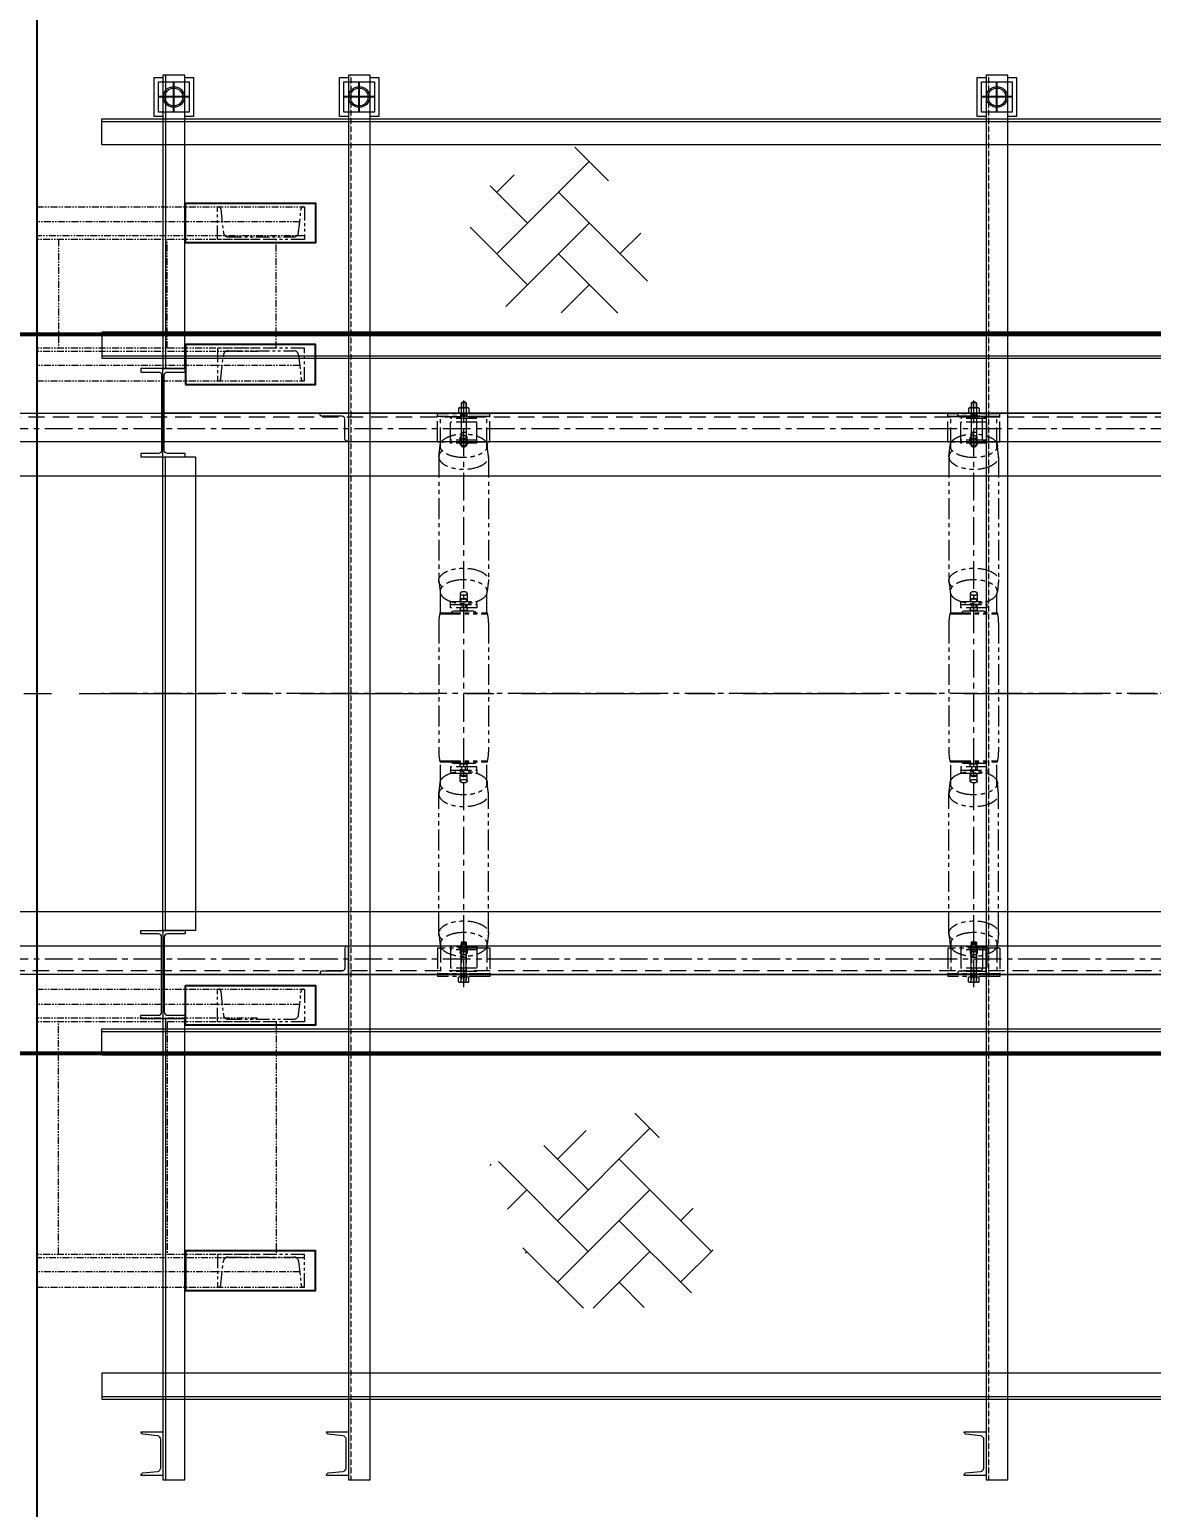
# Model space of a CAD drawing. Header units: millimetres. Extents: x -243837 to -5443, y 40 to 285140.
# Drawn here: x -188226 to -185650, y 76899 to 80292 of the extents above; entities that cross this region are included whole.
import ezdxf

# ---------------------------------------------------------------- set-up
doc = ezdxf.new("R2010")
doc.units = ezdxf.units.MM
for name, pattern in [('CENTER', [50.8, 31.75, -6.35, 6.35, -6.35]), ('CENTER2', [1.125, 0.75, -0.125, 0.125, -0.125]), ('HIDDEN', [0.375, 0.25, -0.125]), ('PHANTOM', [63.5, 31.75, -6.35, 6.35, -6.35, 6.35, -6.35])]:
    doc.linetypes.add(name, pattern=pattern)
for name, color, linetype in [('0-45-GRID MARKS', 6, 'Continuous'), ('1', 7, 'Continuous'), ('3', 3, 'Continuous')]:
    doc.layers.add(name, color=color, linetype=linetype)
for name, color, linetype, lineweight in [('2', 3, 'Continuous', 20), ('DIM', 1, 'Continuous', 9), ('phantom', 4, 'PHANTOM', 5), ('R- PHANTOM', 3, 'PHANTOM', 9), ('R-CENTER', 1, 'CENTER2', 5), ('R-HIDDEN', 3, 'HIDDEN', 9), ('R-OBJECT', 2, 'Continuous', 20)]:
    doc.layers.add(name, color=color, linetype=linetype, lineweight=lineweight)
doc.styles.add('KA', font='romans.shx', dxfattribs={"width": 0.7})
doc.dimstyles.new('rakesh', dxfattribs={"dimscale": 160, "dimtxt": 2.5, "dimasz": 1, "dimexe": 0.8, "dimexo": 0.8, "dimgap": 1, "dimtad": 1, "dimdec": 0, "dimzin": 0, "dimdsep": 46, "dimtxsty": 'KA', "dimblk": 'OBLIQUE', "dimcen": 1.5, "dimclrd": 1, "dimclre": 1, "dimclrt": 2, "dimadec": 0, "dimazin": 0, "dimtfac": 1, "dimtdec": 0, "dimtmove": 0, "dimatfit": 2, "dimfxl": 0, "dimtolj": 1, "dimtzin": 0, "dimlwd": -1, "dimlwe": -1, "dimarcsym": 1})

# ---------------------------------------------------------------- blocks, each defined once
blk = doc.blocks.new('_Oblique')
at = {"color": 0, "linetype": 'ByBlock', "lineweight": -2}
blk.add_line((-0.5, -0.5), (0.5, 0.5), dxfattribs=at)
blk = doc.blocks.new('*D188')
at = {"layer": 'DEFPOINTS', "color": 0, "ltscale": 10, "transparency": 16777216}
for p in [(-106759.9, 78766, 169.4), (-190509.6, 78267.1, 181.7), (-106759.9, 68629.3)]:
    blk.add_point(p, dxfattribs=at)
at = {"layer": 'DIM', "color": 1, "ltscale": 10, "transparency": 16777216}
for p, q in [((-106759.9, 78638), (-106759.9, 68437.3)), ((-190509.6, 78139.1), (-190509.6, 68437.3)), ((-190509.6, 68629.3), (-106759.9, 68629.3))]:
    blk.add_line(p, q, dxfattribs=at)
at = {"layer": 'DIM', "color": 1, "ltscale": 10, "transparency": 16777216, "xscale": 160, "yscale": 160, "zscale": 160, "rotation": 180}
blk.add_blockref('_Oblique', (-190509.6, 68629.3), dxfattribs=at)
at = {"layer": 'DIM', "color": 1, "ltscale": 10, "transparency": 16777216, "xscale": 160, "yscale": 160, "zscale": 160}
blk.add_blockref('_Oblique', (-106759.9, 68629.3), dxfattribs=at)
at = {"layer": 'DIM', "color": 2, "ltscale": 10, "transparency": 16777216, "insert": (-150134.8, 69094.1), "char_height": 400, "attachment_point": 5, "style": 'KA'}
blk.add_mtext('\\A1;83750 (HORIZONTAL PULLEY CRS.)', dxfattribs=at)
blk = doc.blocks.new('A$Cc1e59ba2')
at = {"layer": 'phantom', "ltscale": 1.5}
h = blk.add_hatch(dxfattribs=at)
h.set_pattern_fill('ANSI31', color=256, scale=4, angle=90, style=0)
h.set_pattern_definition([(225, (-355.42745, -107.5471), (-0.3535534, 0.3535534), [])])
h.paths.add_polyline_path([(-655.8, -172.3), (-655.8, -173.4), (-658.2, -173.4), (-658.2, -172.3)])
h.paths.add_polyline_path([(-672.4, -172.3), (-672.4, -173.4), (-674.9, -173.4), (-674.9, -172.3)])
h = blk.add_hatch(dxfattribs=at)
h.set_pattern_fill('ANSI31', color=256, scale=4, angle=90, style=0)
h.set_pattern_definition([(225, (-355.42745, -138.30226), (-0.3535534, 0.3535534), [])])
h.paths.add_polyline_path([(-655.8, -525), (-655.8, -523.9), (-658.2, -523.9), (-658.2, -525)])
h.paths.add_polyline_path([(-672.4, -525), (-672.4, -523.9), (-674.9, -523.9), (-674.9, -525)])
at = {"layer": 'phantom', "color": 1, "linetype": 'CENTER', "ltscale": 2}
blk.add_line((-665.3, -1037.1, 7.6), (-665.3, 309.6, 7.6), dxfattribs=at)
at = {"layer": 'phantom', "ltscale": 1.5}
for p, q in [((-605.3, 279.5), (-725.3, 279.5)), ((-725.3, 214.5), (-725.3, 279.5)), ((-605.3, 273.5), (-725.3, 273.5)), ((-718.4, 200.4), (-718.4, 273.5)), ((-718.4, 273.5), (-612.3, 273.5)), ((-677.3, 291.8), (-675.2, 293)), ((-677.3, 291.8), (-677.3, 281)), ((-653.3, 281), (-677.3, 281)), ((-675.3, 281), (-675.3, 279.5)), ((-655.5, 293), (-675.2, 293)), ((-672.3, 279.5), (-672.3, 273.5)), ((-672.3, 279.5), (-672.3, 273.5)), ((-659.3, 304.5), (-671.3, 304.5)), ((-671.3, 304.5), (-671.3, 293)), ((-671.3, 291.8), (-671.3, 281)), ((-671.3, 279.5), (-671.3, 276.5)), ((-659.3, 276.5), (-671.3, 276.5)), ((-671.3, 274.5), (-671.3, 208.5)), ((-671.3, 274.5), (-659.3, 274.5)), ((-670.6, 304.5), (-670.6, 293)), ((-670.6, 276.5), (-670.6, 274.5)), ((-665.3, 266.5), (-665.3, 290)), ((-665.3, 268.5), (-665.3, 273.5)), ((-660.1, 304.5), (-660.1, 292.1)), ((-660.1, 276.5), (-660.1, 274.5)), ((-659.3, 304.5), (-659.3, 293)), ((-659.3, 291.8), (-659.3, 281)), ((-659.3, 279.5), (-659.3, 276.5)), ((-659.3, 274.5), (-659.3, 208.5)), ((-658.3, 279.5), (-658.3, 273.5)), ((-658.3, 279.5), (-658.3, 273.3)), ((-653.3, 291.8), (-655.5, 293)), ((-655.3, 281), (-655.3, 279.5)), ((-653.3, 291.8), (-653.3, 281)), ((-612.3, 200.4), (-612.3, 273.5)), ((-605.3, 214.5), (-605.3, 279.5)), ((-635.3, 268.5), (-695.3, 268.5)), ((-695.3, 211.7), (-695.3, 268.5)), ((-635.3, 260.5), (-695.3, 260.5)), ((-635.3, 211.7), (-635.3, 268.5)), ((-718.4, 214.5), (-725.3, 214.5)), ((-722.5, 180.7), (-719.5, 207.5)), ((-612.3, 214.5), (-718.4, 214.5)), ((-635.3, 218.6), (-695.3, 218.6)), ((-635.3, 211.7), (-695.3, 211.7)), ((-673.3, 210.3), (-673.3, 225.4)), ((-659.3, 236.5), (-671.3, 236.5)), ((-657.3, 210.3), (-657.3, 225.4)), ((-651.3, 214.5), (-655.3, 214.5)), ((-645.3, 214.5), (-651.3, 214.5)), ((-605.3, 214.5), (-612.3, 214.5)), ((-608.2, 180.7), (-611.1, 206)), ((-722.5, 180.7), (-722.5, -103.6)), ((-608.2, 180.7), (-608.2, -103.6)), ((-722.5, -103.6), (-719.5, -128.8)), ((-718.4, -177.3), (-718.4, -134.4)), ((-673.3, -133.1), (-673.3, -148.2)), ((-657.3, -133.1), (-657.3, -148.2)), ((-612.3, -177.3), (-612.3, -134.4)), ((-608.2, -103.6), (-611.1, -128.8)), ((-695.3, -151.3), (-635.3, -151.3)), ((-695.3, -158.3), (-695.3, -151.4)), ((-672.3, -158.3), (-673.3, -159.3)), ((-673.3, -159.3), (-672.3, -158.3)), ((-673.3, -159.3), (-673.3, -160.3)), ((-673.3, -160.3), (-673.3, -159.3)), ((-673.3, -159.3), (-669.8, -159.3)), ((-669.8, -159.3), (-673.3, -159.3)), ((-673.3, -166.3), (-673.3, -172.3)), ((-658.3, -158.3), (-672.3, -158.3)), ((-658.3, -158.3), (-672.3, -158.3)), ((-669.8, -158.3), (-669.8, -166.3)), ((-660.8, -166.3), (-669.8, -166.3)), ((-665.3, -177.3), (-665.3, -166.3)), ((-660.8, -158.3), (-660.8, -166.3)), ((-657.3, -159.3), (-660.8, -159.3)), ((-657.3, -159.3), (-660.8, -159.3)), ((-658.3, -158.3), (-657.3, -159.3)), ((-658.3, -158.3), (-657.3, -159.3)), ((-657.3, -159.3), (-658.3, -158.3)), ((-657.3, -166.3), (-657.3, -158.3)), ((-657.3, -159.3), (-657.3, -160.3)), ((-657.3, -160.3), (-657.3, -159.3)), ((-657.3, -166.3), (-657.3, -172.3)), ((-635.3, -158.3), (-635.3, -151.4)), ((-722.5, -200.1), (-722.5, -497.2)), ((-720.1, -179.7), (-610.5, -179.7)), ((-719.5, -177.3), (-611.1, -177.3)), ((-693.1, -177.3), (-692.3, -175.1)), ((-688.8, -173.4), (-692.3, -174.9)), ((-691.6, -177.3), (-692.3, -174.9)), ((-691.7, -177.3), (-692.3, -175.1)), ((-673.3, -173.4), (-688.8, -173.4)), ((-674.9, -172.3), (-674.9, -173.4)), ((-655.8, -172.3), (-674.9, -172.3)), ((-655.8, -173.4), (-674.9, -173.4)), ((-657.3, -172.3), (-673.3, -172.3)), ((-657.3, -173.4), (-673.3, -173.4)), ((-672.4, -172.3), (-672.4, -173.4)), ((-658.2, -172.3), (-658.2, -173.4)), ((-641.8, -173.4), (-657.3, -173.4)), ((-655.8, -172.3), (-655.8, -173.4)), ((-641.8, -173.4), (-638.3, -174.9)), ((-639.1, -177.3), (-638.3, -174.9)), ((-639, -177.3), (-638.3, -175.1)), ((-637.6, -177.3), (-638.3, -175.1)), ((-608.2, -200.1, 7.6), (-608.2, -497.2, 7.6)), ((-720.1, -517.6), (-610.5, -517.6)), ((-719.5, -520), (-611.1, -520)), ((-718.4, -574.1), (-718.4, -520)), ((-695.3, -539), (-695.3, -545.9)), ((-693.1, -520), (-692.3, -522.2)), ((-691.7, -520), (-692.3, -522.2)), ((-691.6, -520), (-692.3, -522.4)), ((-688.8, -523.9), (-692.3, -522.4)), ((-673.3, -523.9), (-688.8, -523.9)), ((-674.9, -525), (-674.9, -523.9)), ((-655.8, -523.9), (-674.9, -523.9)), ((-655.8, -525), (-674.9, -525)), ((-657.3, -523.9), (-673.3, -523.9)), ((-657.3, -525), (-673.3, -525)), ((-673.3, -531), (-673.3, -525)), ((-673.3, -538), (-673.3, -537)), ((-673.3, -537), (-673.3, -538)), ((-673.3, -538), (-669.8, -538)), ((-672.3, -539), (-673.3, -538)), ((-673.3, -538), (-672.3, -539)), ((-669.8, -538), (-673.3, -538)), ((-672.4, -525), (-672.4, -523.9)), ((-658.3, -539), (-672.3, -539)), ((-658.3, -539), (-672.3, -539)), ((-660.8, -531), (-669.8, -531)), ((-669.8, -539), (-669.8, -531)), ((-665.3, -531), (-665.3, -520)), ((-660.8, -539), (-660.8, -531)), ((-657.3, -538), (-660.8, -538)), ((-657.3, -538), (-660.8, -538)), ((-658.3, -539), (-657.3, -538)), ((-658.3, -539), (-657.3, -538)), ((-657.3, -538), (-658.3, -539)), ((-658.2, -525), (-658.2, -523.9)), ((-641.8, -523.9), (-657.3, -523.9)), ((-657.3, -531), (-657.3, -525)), ((-657.3, -531), (-657.3, -539)), ((-657.3, -538), (-657.3, -537)), ((-657.3, -537), (-657.3, -538)), ((-655.8, -525), (-655.8, -523.9)), ((-641.8, -523.9), (-638.3, -522.4)), ((-639.1, -520), (-638.3, -522.4)), ((-639, -520), (-638.3, -522.2)), ((-637.6, -520), (-638.3, -522.2)), ((-635.3, -539), (-635.3, -545.9)), ((-612.3, -574.1), (-612.3, -520)), ((-722.5, -593.7), (-719.5, -568.5)), ((-695.3, -545.9), (-635.3, -545.9)), ((-673.3, -564.1), (-673.3, -549.1)), ((-657.3, -564.1), (-657.3, -549.1)), ((-608.2, -593.7), (-611.1, -568.5)), ((-722.5, -913.5, -33), (-722.5, -593.7)), ((-608.2, -913.5, -33), (-608.2, -593.7)), ((-722.5, -913.5, -33), (-719.5, -940.3, -33)), ((-608.2, -913.5, -33), (-611.1, -938.8, -33)), ((-718.4, -947.3, -33), (-725.3, -947.3, -33)), ((-725.3, -947.3, -33), (-725.3, -1012.3, -33)), ((-718.4, -933.2, -33), (-718.4, -1006.3, -33)), ((-612.3, -947.3, -33), (-718.4, -947.3, -33)), ((-635.3, -944.5, -33), (-695.3, -944.5, -33)), ((-695.3, -944.5, -33), (-695.3, -1001.3, -33)), ((-673.3, -943.1, -33), (-673.3, -958.2, -33)), ((-659.3, -934), (-671.3, -934)), ((-671.3, -934), (-671.3, -1025.8, -33)), ((-671.3, -1007.3, -33), (-671.3, -941.3, -33)), ((-670.6, -934), (-670.6, -1025.8, -33)), ((-660.1, -934), (-660.1, -1024.9, -33)), ((-659.3, -934), (-659.3, -1025.8, -33)), ((-659.3, -1007.3, -33), (-659.3, -941.3, -33)), ((-657.3, -943.1, -33), (-657.3, -958.2, -33)), ((-651.3, -947.3, -33), (-655.3, -947.3, -33)), ((-645.3, -947.3, -33), (-651.3, -947.3, -33)), ((-635.3, -944.5, -33), (-635.3, -1001.3, -33)), ((-612.3, -933.2, -33), (-612.3, -1006.3, -33)), ((-605.3, -947.3, -33), (-612.3, -947.3, -33)), ((-605.3, -947.3, -33), (-605.3, -1012.3, -33)), ((-635.3, -951.4, -33), (-695.3, -951.4, -33)), ((-659.3, -969.3, -33), (-671.3, -969.3, -33)), ((-605.3, -1006.3, -33), (-725.3, -1006.3, -33)), ((-605.3, -1012.3, -33), (-725.3, -1012.3, -33)), ((-718.4, -1006.3, -33), (-612.3, -1006.3, -33)), ((-635.3, -993.3, -33), (-695.3, -993.3, -33)), ((-635.3, -1001.3, -33), (-695.3, -1001.3, -33)), ((-677.3, -1024.6, -33), (-677.3, -1013.8, -33)), ((-653.3, -1013.8, -33), (-677.3, -1013.8, -33)), ((-675.3, -1013.8, -33), (-675.3, -1012.3, -33)), ((-672.3, -1012.3, -33), (-672.3, -1006.3, -33)), ((-672.3, -1012.3, -33), (-672.3, -1006.3, -33)), ((-671.3, -1007.3, -33), (-659.3, -1007.3, -33)), ((-659.3, -1009.3, -33), (-671.3, -1009.3, -33)), ((-671.3, -1012.3, -33), (-671.3, -1009.3, -33)), ((-671.3, -1024.6, -33), (-671.3, -1013.8, -33)), ((-670.6, -1009.3, -33), (-670.6, -1007.3, -33)), ((-665.3, -999.3, -33), (-665.3, -1022.8, -33)), ((-665.3, -1001.3, -33), (-665.3, -1006.3, -33)), ((-660.1, -1009.3, -33), (-660.1, -1007.3, -33)), ((-659.3, -1012.3, -33), (-659.3, -1009.3, -33)), ((-659.3, -1024.6, -33), (-659.3, -1013.8, -33)), ((-658.3, -1012.3, -33), (-658.3, -1006.1, -33)), ((-658.3, -1012.3, -33), (-658.3, -1006.3, -33)), ((-655.3, -1013.8, -33), (-655.3, -1012.3, -33)), ((-653.3, -1024.6, -33), (-653.3, -1013.8, -33)), ((-677.3, -1024.6, -33), (-675.2, -1025.8, -33)), ((-655.5, -1025.8, -33), (-675.2, -1025.8, -33)), ((-653.3, -1024.6, -33), (-655.5, -1025.8, -33))]:
    blk.add_line(p, q, dxfattribs=at)
for points in [[(-695.3, -166.3), (-695.3, -158.3), (-635.3, -158.3), (-635.3, -166.3)], [(-695.3, -531), (-695.3, -539), (-635.3, -539), (-635.3, -531)]]:
    blk.add_lwpolyline(points, close=True, dxfattribs=at)
for centre in [(-665.3, 208.5), (-665.3, -941.3, -33)]:
    blk.add_circle(centre, 6, dxfattribs=at)
for centre, radius, start, end in [((-665.3, 295.4), 10.9, 56.6036, 123.3964), ((-674.3, 288.8), 4.24, 45, 135), ((-665.3, 278), 15, 66.4634, 113.5366), ((-656.3, 288.8), 4.24, 45, 135), ((-632.5, -200.1), 90, 165.2922, 180), ((-698.2, -200.1), 90, 0, 14.7078), ((-632.5, -497.2), 90, 180, 194.7078), ((-698.2, -497.2), 90, 345.2922, 0), ((-665.3, -924.9), 10.9, 236.6036, 303.3964), ((-674.3, -1021.6, -33), 4.24, 225, 315), ((-665.3, -1010.8, -33), 15, 246.4634, 293.5366), ((-656.3, -1021.6, -33), 4.24, 225, 315)]:
    blk.add_arc(centre, radius, start, end, dxfattribs=at)
for centre, major_axis in [((-665.3, 206), (-54.2, 0)), ((-665.3, 210.3), (-8, 0)), ((-665.3, 226.3), (-7, 0)), ((-665.3, -568.5), (-54.2, 0)), ((-665.3, -564.1), (-8, 0)), ((-665.3, -548.2), (-7, 0))]:
    blk.add_ellipse(centre, major_axis=major_axis, ratio=0.5, dxfattribs=at)
for centre, major_axis, start_param, end_param in [((-665.3, 225.4), (-8, 0), 5.576234, 10.13173), ((-665.3, 180.7), (-57.1, 0), 5.761132, 9.946831), ((-665.3, -549.1), (-8, 0), 5.576234, 10.13173), ((-665.3, -593.7), (-57.1, 0), 5.761132, 9.946831)]:
    blk.add_ellipse(centre, major_axis=major_axis, ratio=0.5, start_param=start_param, end_param=end_param, dxfattribs=at)
at = {"layer": 'phantom', "ltscale": 1.5, "extrusion": (0, 0, -1)}
for centre, major_axis, start_param, end_param in [((-665.3, -103.6), (-57.1, 0), 5.761132, 9.946831), ((-665.3, -148.2), (-8, 0), 5.576234, 10.13173), ((-665.3, -913.5, -33), (-57.1, 0), 5.761132, 9.946831), ((-665.3, -958.2, -33), (-8, 0), 5.576234, 10.13173)]:
    blk.add_ellipse(centre, major_axis=major_axis, ratio=0.5, start_param=start_param, end_param=end_param, dxfattribs=at)
for centre, major_axis in [((-665.3, -128.8), (-54.2, 0)), ((-665.3, -133.1), (-8, 0)), ((-665.3, -149.1), (-7, 0)), ((-665.3, -938.8, -33), (-54.2, 0)), ((-665.3, -943.1, -33), (-8, 0)), ((-665.3, -959, -33), (-7, 0))]:
    blk.add_ellipse(centre, major_axis=major_axis, ratio=0.5, dxfattribs=at)
blk = doc.blocks.new('A$C665F34CB')
at = {"layer": '1'}
for p, q in [((0, 35), (0, -35)), ((-35, 0), (35, 0))]:
    blk.add_line(p, q, dxfattribs=at)
at = {"layer": '2'}
blk.add_lwpolyline([(-35, 35), (35, 35), (35, -35), (-35, -35)], close=True, dxfattribs=at)
for radius in [24, 20.4]:
    blk.add_circle((0, 0), radius, dxfattribs=at)
blk = doc.blocks.new('A$C39706A70')
at = {"layer": '1', "lineweight": 9}
h = blk.add_hatch(dxfattribs=at)
h.set_pattern_fill('AR-HBONE', color=6, scale=25, angle=-180)
h.set_pattern_definition([(225, (-3884543.95, -225056.94), (-9e-14, -141.4213562), [300, -100]), (315, (-3884614.66, -225127.65), (-9e-14, -141.4213562), [300, -100])])
h.paths.add_polyline_path([(691, 1138.4), (969.2, 1265.2), (1144.5, 981.5), (1033.3, 861), (743.7, 894.4)])
h = blk.add_hatch(dxfattribs=at)
h.set_pattern_fill('AR-HBONE', color=6, scale=25, angle=-180)
h.set_pattern_definition([(225, (-3884404.59, -227276.91), (-9e-14, -141.4213562), [300, -100]), (315, (-3884475.3, -227347.62), (-9e-14, -141.4213562), [300, -100])])
h.paths.add_polyline_path([(749.8, -1081.6), (1108.5, -954.8), (1283.9, -1319.8), (1172.7, -1408.9), (883.1, -1412.1)])
at = {"color": 1, "linetype": 'CENTER', "lineweight": 9, "ltscale": 2}
blk.add_line((18533.8, 0), (-140, 0, -180.6), dxfattribs=at)
at = {"layer": '1', "color": 6, "lineweight": 9}
for p, q in [((0, 543.5, -180.6), (0, 746.5, -180.6)), ((0, 645, -180.6), (18393.8, 645)), ((0, -543.5, -180.6), (0, -746.5, -180.6)), ((0, -645, -180.6), (18393.8, -645))]:
    blk.add_line(p, q, dxfattribs=at)
at = {"layer": '2', "color": 6, "lineweight": 9}
for p, q in [((425.8, 1420, 0), (425.8, -1805, 0)), ((1890.3, 1420, 0), (1890.3, -1805, 0)), ((-140, 1320, -180.6), (18533.8, 1320)), ((-140, 1314, -180.6), (18533.8, 1314)), ((-140, 776, -180.6), (18533.8, 776)), ((-140, 770, -180.6), (18533.8, 770)), ((-140, -770, -180.6), (18533.8, -770)), ((-140, -776, -180.6), (18533.8, -776)), ((-140, -1614, -180.6), (18533.8, -1614)), ((-140, -1620, -180.6), (18533.8, -1620))]:
    blk.add_line(p, q, dxfattribs=at)
for points, elevation in [([(0, 1325), (-20, 1325), (-20, 1415), (0, 1415)], -180.6), ([(50, 1415), (70, 1415), (70, 1325), (50, 1325)], -180.6), ([(425.8, 1325), (405.8, 1325), (405.8, 1415), (425.8, 1415)], 0), ([(425.8, -1805), (475.8, -1805), (475.8, 1420), (425.8, 1420)], 0), ([(475.8, 1415), (495.8, 1415), (495.8, 1325), (475.8, 1325)], 0), ([(1890.3, 1325), (1870.3, 1325), (1870.3, 1415), (1890.3, 1415)], 0), ([(1890.3, -1805), (1940.3, -1805), (1940.3, 1420), (1890.3, 1420)], 0), ([(1940.3, 1415), (1960.3, 1415), (1960.3, 1325), (1940.3, 1325)], 0)]:
    blk.add_lwpolyline(points, dxfattribs=dict(at, elevation=elevation))
for points in [[(0, 746.5), (50, 746.5), (50, 1420), (0, 1420)], [(0, 543.5), (75, 543.5), (75, -543.5), (0, -543.5)], [(0, -1805), (50, -1805), (50, -746.5), (0, -746.5)]]:
    blk.add_lwpolyline(points, close=True, dxfattribs=at)
for points in [[(18533.8, 1320), (18533.8, 1260), (-140, 1260), (-140, 1320)], [(18533.8, 770), (18533.8, 830), (-140, 830), (-140, 770)], [(18533.8, -770), (18533.8, -830), (-140, -830), (-140, -770)], [(18533.8, -1620), (18533.8, -1560), (-140, -1560), (-140, -1620)]]:
    blk.add_lwpolyline(points, dxfattribs=at)
at = {"layer": '2', "color": 6, "lineweight": 9, "elevation": -180.6}
for points in [[(-10.6, 738.5, -0.414214), (-3, 730.9), (-3, 559.1, -0.414214), (-10.6, 551.5), (-51, 551.5), (-51, 543.5), (51, 543.5), (51, 551.5), (10.6, 551.5, -0.414214), (3, 559.1), (3, 730.9, -0.414214), (10.6, 738.5), (51, 738.5), (51, 746.5), (-51, 746.5), (-51, 738.5), (-10.6, 738.5)], [(-10.6, -738.5, 0.414214), (-3, -730.9), (-3, -559.1, 0.414214), (-10.6, -551.5), (-51, -551.5), (-51, -543.5), (51, -543.5), (51, -551.5), (10.6, -551.5, 0.414214), (3, -559.1), (3, -730.9, 0.414214), (10.6, -738.5), (51, -738.5), (51, -746.5), (-51, -746.5), (-51, -738.5), (-10.6, -738.5)]]:
    blk.add_lwpolyline(points, format="xyb", dxfattribs=at)
at = {"layer": '2', "color": 6, "lineweight": 9}
for points in [[(422.3, 580, -0.414214), (417.8, 584.5), (417.8, 630.5, 0.414214), (411.3, 637), (365.3, 637, -0.414214), (360.8, 641.5), (360.8, 645), (425.8, 645), (425.8, 580)], [(1886.8, 580, -0.414214), (1882.3, 584.5), (1882.3, 630.5, 0.414214), (1875.8, 637), (1829.8, 637, -0.414214), (1825.3, 641.5), (1825.3, 645), (1890.3, 645), (1890.3, 580)], [(422.3, -580, 0.414214), (417.8, -584.5), (417.8, -630.5, -0.414214), (411.3, -637), (365.3, -637, 0.414214), (360.8, -641.5), (360.8, -645), (425.8, -645), (425.8, -580)], [(1886.8, -580, 0.414214), (1882.3, -584.5), (1882.3, -630.5, -0.414214), (1875.8, -637), (1829.8, -637, 0.414214), (1825.3, -641.5), (1825.3, -645), (1890.3, -645), (1890.3, -580)], [(-46, -1700.6, -0.383864), (-50, -1696.1), (-50, -1695), (0, -1695), (0, -1795), (-50, -1795), (-50, -1793.9, -0.383864), (-46, -1789.4), (-12.8, -1785.9, 0.383864), (-4.7, -1776.9), (-4.7, -1713.1, 0.383864), (-12.8, -1704.1)], [(379.8, -1700.6, -0.383864), (375.8, -1696.1), (375.8, -1695), (425.8, -1695), (425.8, -1795), (375.8, -1795), (375.8, -1793.9, -0.383864), (379.8, -1789.4), (413.1, -1785.9, 0.383864), (421.1, -1776.9), (421.1, -1713.1, 0.383864), (413.1, -1704.1)], [(1844.3, -1700.6, -0.383864), (1840.3, -1696.1), (1840.3, -1695), (1890.3, -1695), (1890.3, -1795), (1840.3, -1795), (1840.3, -1793.9, -0.383864), (1844.3, -1789.4), (1877.5, -1785.9, 0.383864), (1885.6, -1776.9), (1885.6, -1713.1, 0.383864), (1877.5, -1704.1)]]:
    blk.add_lwpolyline(points, format="xyb", close=True, dxfattribs=at)
at = {"layer": '3', "color": 6, "lineweight": 9}
for p, q in [((6, 1420, -180.6), (6, 746.5, -180.6)), ((6, -543.5, -180.6), (6, 543.5, -180.6)), ((6, -746.5, -180.6), (6, -1805, -180.6))]:
    blk.add_line(p, q, dxfattribs=at)
at = {"layer": '3', "color": 6, "linetype": 'HIDDEN', "lineweight": 9}
for p, q in [((431.8, 1420, 0), (431.8, -1805, 0)), ((1896.3, 1420, 0), (1896.3, -1805, 0))]:
    blk.add_line(p, q, dxfattribs=at)
at = {"layer": 'DIM', "color": 6, "lineweight": 9, "rotation": 180}
for p in [(25, 1370, -180.6), (450.8, 1370, 0), (1915.3, 1370, 0)]:
    blk.add_blockref('A$C665F34CB', p, dxfattribs=at)
blk = doc.blocks.new('A$C21B33FEA')
at = {"color": 2}
for p, q in [((16457.8, 28.4, 7358.3), (-65014.7, 28.4, 7358.3)), ((16457.8, 23.4, 7358.3), (-65014.7, 23.4, 7358.3))]:
    blk.add_line(p, q, dxfattribs=at)

msp = doc.modelspace()

# ---------------------------------------------------------------- linework, layer by layer
at = {"color": 6, "elevation": -47.42}
for points in [[(-187868.07, 79893.29), (-187569.8, 79893.29), (-187569.8, 79801.97), (-187868.07, 79801.97)], [(-187868.07, 79477.19), (-187569.8, 79477.19), (-187569.8, 79568.51), (-187868.07, 79568.51)], [(-187868.07, 78096.86), (-187569.8, 78096.86), (-187569.8, 78005.54), (-187868.07, 78005.54)], [(-187868.07, 77396.41), (-187569.8, 77396.41), (-187569.8, 77487.73), (-187868.07, 77487.73)]]:
    msp.add_lwpolyline(points, close=True, dxfattribs=at)
at = {"layer": '0-45-GRID MARKS'}
msp.add_lwpolyline([(-193805.94, 74967.45), (-193805.94, 81567.45), (-188209.94, 81567.45), (-188209.94, 74967.45)], close=True, dxfattribs=at)
at = {"layer": 'R- PHANTOM', "color": 6, "ltscale": 0.5}
for p, q in [((-188209.94, 79885.13, 82.65), (-187594.8, 79885.13, 82.65)), ((-187605.82, 79850.13, 82.65), (-188209.94, 79850.13, 82.65)), ((-187594.8, 79818.13, 82.65), (-188209.94, 79818.13, 82.65)), ((-187702.96, 79810.13, 82.65), (-188209.94, 79810.13, 82.65)), ((-188159.94, 79810.13, -47.42), (-188159.94, 79560.35, -47.42)), ((-187909.94, 79560.35, -47.42), (-187909.94, 79810.13, -47.42)), ((-187659.94, 79560.35, -47.42), (-187659.94, 79810.13, -47.42)), ((-187702.96, 79560.35, 82.65), (-188209.94, 79560.35, 82.65)), ((-187702.96, 79552.35, 82.65), (-188209.94, 79552.35, 82.65)), ((-187605.82, 79520.35, 82.65), (-188209.94, 79520.35, 82.65)), ((-188209.94, 79485.35, 82.65), (-187594.8, 79485.35, 82.65)), ((-188209.94, 78088.7, 82.65), (-187594.8, 78088.7, 82.65)), ((-187605.82, 78053.7, 82.65), (-188209.94, 78053.7, 82.65)), ((-187702.96, 78021.7, 82.65), (-188209.94, 78021.7, 82.65)), ((-187702.96, 78013.7, 82.65), (-188209.94, 78013.7, 82.65)), ((-188159.94, 77479.57, -47.42), (-188159.94, 78013.7, -47.42)), ((-187909.94, 78013.7, -47.42), (-187909.94, 77479.57, -47.42)), ((-187659.94, 78013.7, -47.42), (-187659.94, 77479.57, -47.42)), ((-187702.96, 77479.57, 82.65), (-188209.94, 77479.57, 82.65)), ((-187594.8, 77471.57, 82.65), (-188209.94, 77471.57, 82.65)), ((-187605.82, 77439.57, 82.65), (-188209.94, 77439.57, 82.65)), ((-188209.94, 77404.57, 82.65), (-187594.8, 77404.57, 82.65))]:
    msp.add_line(p, q, dxfattribs=at)
at = {"layer": 'R- PHANTOM', "color": 6, "elevation": -47.42}
for points in [[(-187602.66, 79880.2, -0.383864), (-187597.19, 79885.13), (-187594.8, 79885.13), (-187594.8, 79810.13), (-187794.8, 79810.13), (-187794.8, 79885.13), (-187792.41, 79885.13, -0.383864), (-187786.94, 79880.2), (-187781.24, 79825.98, 0.383864), (-187770.3, 79816.13), (-187619.3, 79816.13, 0.383864), (-187608.36, 79825.98)], [(-187602.66, 79490.27, 0.383864), (-187597.19, 79485.35), (-187594.8, 79485.35), (-187594.8, 79560.35), (-187794.8, 79560.35), (-187794.8, 79485.35), (-187792.41, 79485.35, 0.383864), (-187786.94, 79490.27), (-187781.24, 79544.5, -0.383864), (-187770.3, 79554.35), (-187619.3, 79554.35, -0.383864), (-187608.36, 79544.5)], [(-187602.66, 78083.77, -0.383864), (-187597.19, 78088.7), (-187594.8, 78088.7), (-187594.8, 78013.7), (-187794.8, 78013.7), (-187794.8, 78088.7), (-187792.41, 78088.7, -0.383864), (-187786.94, 78083.77), (-187781.24, 78029.55, 0.383864), (-187770.3, 78019.7), (-187619.3, 78019.7, 0.383864), (-187608.36, 78029.55)], [(-187602.66, 77409.5, 0.383864), (-187597.19, 77404.57), (-187594.8, 77404.57), (-187594.8, 77479.57), (-187794.8, 77479.57), (-187794.8, 77404.57), (-187792.41, 77404.57, 0.383864), (-187786.94, 77409.5), (-187781.24, 77463.72, -0.383864), (-187770.3, 77473.57), (-187619.3, 77473.57, -0.383864), (-187608.36, 77463.72)]]:
    msp.add_lwpolyline(points, format="xyb", close=True, dxfattribs=at)
at = {"layer": 'R-CENTER', "color": 1, "linetype": 'CENTER', "ltscale": 2}
for p, q in [((-189410.4, 79376.01, -209.92), (-116541.66, 79377.04, -209.92)), ((-189410.4, 78158.27, -209.92), (-116541.66, 78157.24, -209.92))]:
    msp.add_line(p, q, dxfattribs=at)
at = {"layer": 'R-CENTER', "color": 1, "linetype": 'CENTER', "ltscale": 10}
msp.add_line((-193192.22, 78767.18, -169.38), (-107113.76, 78766.01, -305.48), dxfattribs=at)
at = {"layer": 'R-HIDDEN', "ltscale": 150}
for p, q in [((-189410.4, 79403.01, -169.38), (-116541.66, 79404.04, -169.38)), ((-189006.18, 78131.26, -209.92), (-116541.66, 78130.24, -209.92))]:
    msp.add_line(p, q, dxfattribs=at)
at = {"layer": 'R-OBJECT'}
for p, q in [((-189410.4, 79411.01, -169.38), (-116541.66, 79412.04, -169.38)), ((-189410.4, 79346.01, -169.38), (-116541.66, 79347.04, -169.38)), ((-189892.71, 79267.13, -169.38), (-116541.66, 79268.2, -169.38)), ((-189892.71, 78267.12, -169.38), (-116541.66, 78266.05, -169.38)), ((-189410.4, 78188.27, -169.38), (-116541.66, 78187.24, -169.38)), ((-189410.4, 78123.27, -169.38), (-116541.66, 78122.24, -169.38))]:
    msp.add_line(p, q, dxfattribs=at)

# ---------------------------------------------------------------- block references
at = {"color": 4, "xscale": -1, "rotation": 180}
msp.add_blockref('A$C21B33FEA', (-124126.13, 79617.63, -7358.3), dxfattribs=at)
at = {"color": 4}
msp.add_blockref('A$C21B33FEA', (-124126.13, 77914.84, -7358.3), dxfattribs=at)
at = {"layer": 'R- PHANTOM', "linetype": 'Continuous'}
for p in [(-186563.97, 79130.26, 0.44), (-185392.41, 79130.24, -10.91)]:
    msp.add_blockref('A$Cc1e59ba2', p, dxfattribs=at)
at = {"layer": 'R-OBJECT', "ltscale": 10}
msp.add_blockref('A$C39706A70', (-187919.97, 78767.11, 0), dxfattribs=at)

# ---------------------------------------------------------------- dimensions: what is measured, and where the dimension line sits
at = {"layer": 'DIM', "ltscale": 10}
dim = msp.add_linear_dim(base=(-106759.94, 68629.34, -169.38), p1=(-190509.57, 78267.14, 12.32), p2=(-106759.94, 78766.01, 0), text='<> (HORIZONTAL PULLEY CRS.)', dimstyle='rakesh', override={"dimexe": 1.2, "dimfxl": 1.5}, dxfattribs=at)
dim.commit()
dim.dimension.update_dxf_attribs({"geometry": '*D188', "text_midpoint": (-150134.75, 68629.34, -169.38), "dimtype": 160})

doc.saveas('drawing.dxf')
